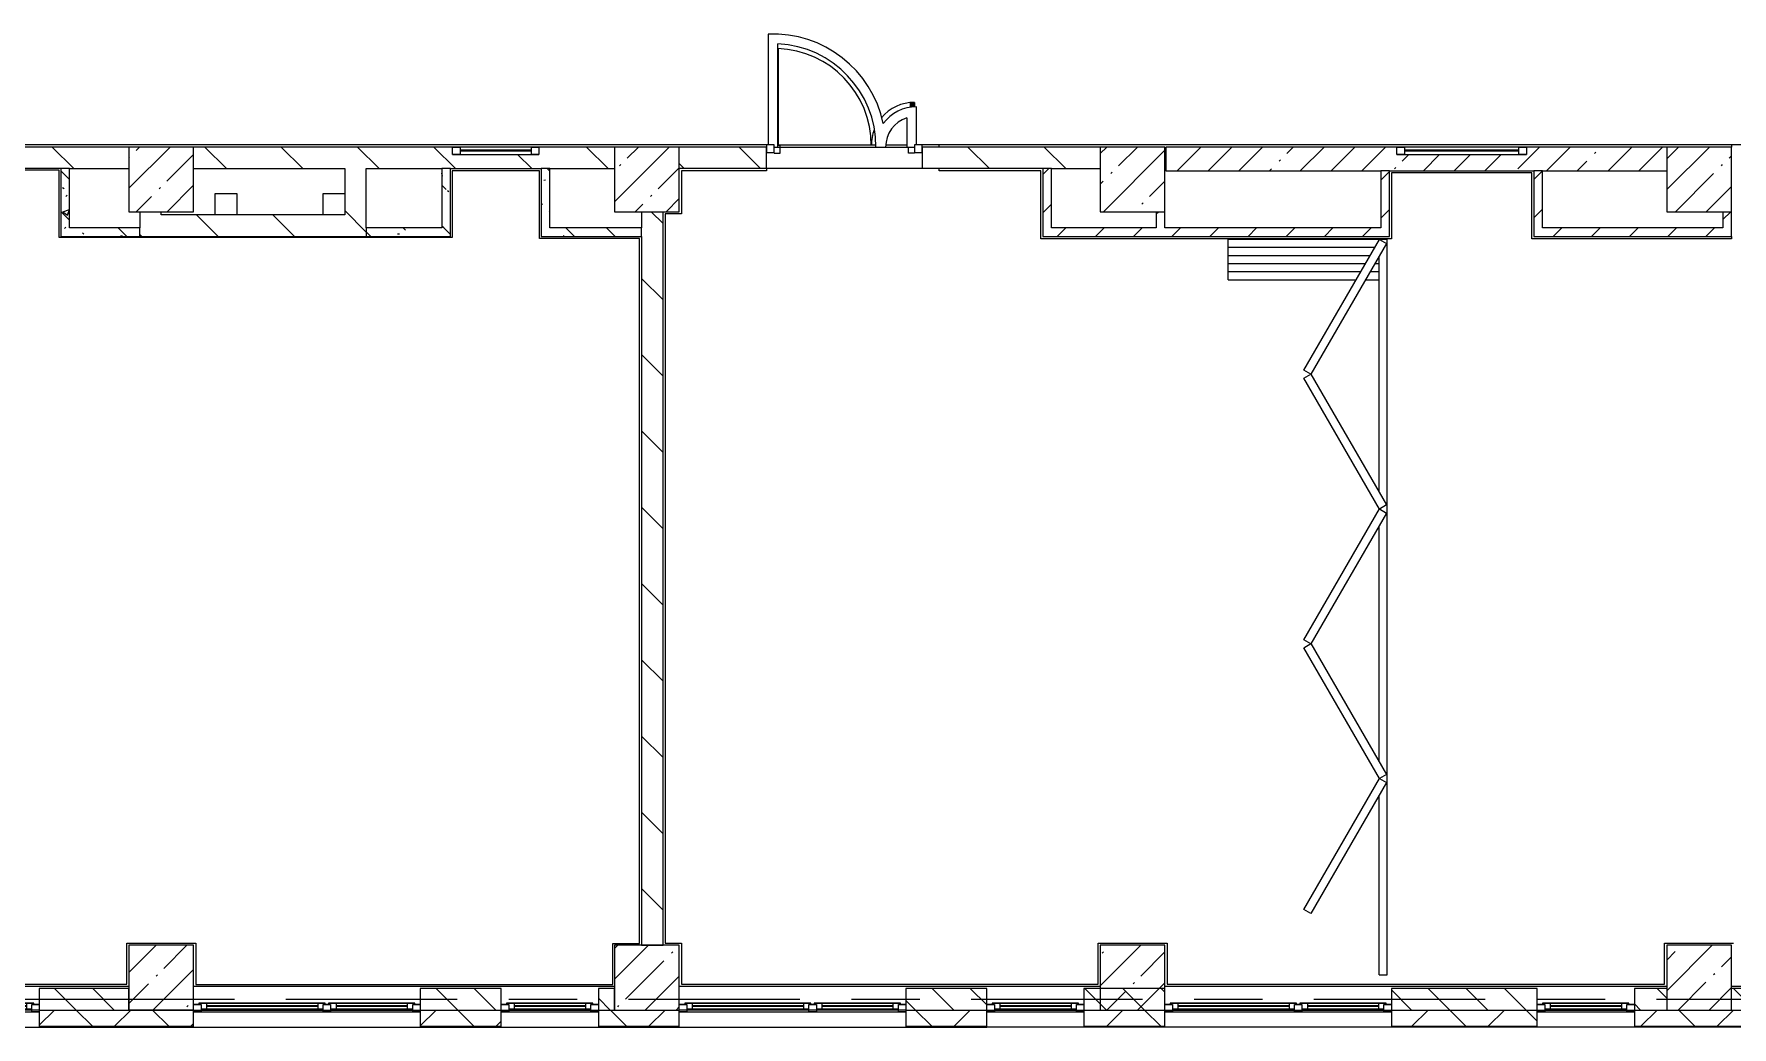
# Model space of a CAD drawing. Header units: millimetres. Extents: x 2623 to 210903, y -8553 to 29000.
# Drawn here: x 90674 to 106408, y -258 to 8948 of the extents above; entities that cross this region are included whole.
import ezdxf

# ---------------------------------------------------------------- set-up
doc = ezdxf.new("R2010")
doc.units = ezdxf.units.MM
doc.linetypes.add('Осевая', pattern=[3175, 635, -476.25, 1587.5, -476.25])
for name, color, linetype, lineweight, true_color in [('A-DETL-GENF-7', 7, 'Continuous', 5, 0xaaaaaa), ('A-DOOR-4', 7, 'Continuous', 5, 0xe2e2e2), ('A-DOOR-5', 7, 'Continuous', 5, 0xaaaaaa), ('A-DOOR-FRAM-5', 7, 'Continuous', 5, 0xaaaaaa), ('A-FLOR-3', 7, 'Continuous', 5, 0xaaaaaa), ('I-WALL-6', 7, 'Continuous', 5, 0x787878)]:
    doc.layers.add(name, color=color, linetype=linetype, lineweight=lineweight, true_color=true_color)
for name, color, linetype, lineweight in [('A-GLAZ-2', 7, 'Continuous', 5), ('A-GLAZ-CWMG-2', 7, 'Continuous', 5), ('A-WALL', 7, 'Continuous', 9), ('A-WALL-4', 7, 'Continuous', 5), ('I-WALL-4', 7, 'Continuous', 5), ('S-COLS-1', 7, 'Continuous', 5), ('Оси', 7, 'Continuous', 9), ('Оси-2', 7, 'Осевая', 9)]:
    doc.layers.add(name, color=color, linetype=linetype, lineweight=lineweight)
pattern_1 = [(135, (83893.37, 0), (-353.553, -353.553), [])]
pattern_2 = [(45, (83893.37, 0), (-176.7767, 176.7767), [])]
pattern_3 = [(135, (83893.37, 0), (-377.17, -377.17), [533.4, -88.9, 17.78, -88.9]), (135, (83893.37, 376.94), (-377.17, -377.17), []), (50, (83893.37, 0), (637.645, -55.787), [66.675, -733.425]), (355, (83893.4, 0), (-123.35, 668.7), [53.34, -586.74]), (100.451, (83946.5, -4.65), (514.3, 612.908), [56.665, -623.315]), (46.184, (83893.4, 177.8), (948.776, -147.15), [100.01, -1100.14]), (96.636, (83972.4, 165.5), (830.91, 865.997), [85, -934.97]), (351.184, (83893.4, 177.8), (830.92, 865.99), [80.01, -880.11]), (21, (83982.27, 133.35), (530.65, -357.928), [66.675, -733.425]), (326, (83982.3, 133.35), (216.308, 644.658), [53.34, -586.74]), (71.451, (84026.5, 103.5), (746.96, 286.724), [56.665, -623.315]), (37.5, (83893.37, 0), (10.8105, 295.9426), [16.764, -562.864, 16.764, -578.866, -588.962]), (37.5, (83893.37, 0), (10.8105, 295.9426), [-1175.258, 16.764, -572.198]), (7.5, (83893.37, 0), (233.869, 350.632), [16.764, -322.834, 16.764, -549.529, -224.472]), (7.5, (83893.37, 0), (233.869, 350.632), [-905.891, 16.764, -207.708]), (327.5, (83695.13, 0), (474.568, -20.0513), [16.764, -205.486, 16.764, -676.656, -920.115]), (327.5, (83695.13, 0), (474.568, -20.0513), [-915.67, 16.764, -903.351]), (317.5, (83606.23, 0), (518.452, 88.993), [16.764, -272.161, 16.764, -443.738, -653.415]), (317.5, (83606.23, 0), (518.452, 88.993), [-749.427, 16.764, -636.65])]
pattern_4 = [(45, (83893.37, 0), (-285.123, 285.123), []), (45, (84178.5, 0), (-285.123, 285.123), [504.031, -100.806, 16.764, -84.042])]

# ---------------------------------------------------------------- blocks, each defined once
blk = doc.blocks.new('120_Окно_СКБ_2Ст - 120_Окно_СКБ_2Ст 3100х2500 _мал_ створка слева-2_-22446420-3_1_3_птичка')
at = {"layer": 'A-GLAZ-2'}
for p, q in [((-1550, -127), (-1550, -57)), ((-1550, -57), (-1480, -57)), ((1550, -57), (-1550, -57)), ((-1480, -127), (-1550, -127)), ((-1550, -127), (-1500, -127)), ((-1480, -127), (-1500, -127)), ((-1500, -127), (-1500, -137)), ((-1500, -137), (-700, -137)), ((-700, -137), (-1500, -137)), ((-1480, -57), (-1480, -127)), ((-720, -87), (-1480, -87)), ((-1480, -87), (-1480, -127)), ((-1430, -137), (-1430, -87)), ((-1430, -107), (-770, -107)), ((-770, -117), (-1430, -117)), ((-770, -137), (-770, -87)), ((-720, -127), (-720, -57)), ((-720, -57), (-650, -57)), ((-720, -127), (-720, -87)), ((-650, -127), (-720, -127)), ((-700, -127), (-720, -127)), ((-700, -127), (-670, -127)), ((-700, -137), (-700, -127)), ((-650, -127), (-670, -127)), ((-670, -127), (-670, -137)), ((-670, -137), (1500, -137)), ((1500, -137), (-670, -137)), ((-650, -57), (-650, -127)), ((1480, -87), (-650, -87)), ((-650, -87), (-650, -127)), ((-600, -137), (-600, -87)), ((-600, -107), (1430, -107)), ((1430, -117), (-600, -117)), ((1430, -137), (1430, -87)), ((1480, -127), (1480, -57)), ((1480, -57), (1550, -57)), ((1480, -127), (1480, -87)), ((1550, -127), (1480, -127)), ((1500, -127), (1480, -127)), ((1500, -127), (1550, -127)), ((1500, -137), (1500, -127)), ((1550, -57), (1550, -127))]:
    blk.add_line(p, q, dxfattribs=at)
blk = doc.blocks.new('120_Окно_СКБ_2Ст - 120_Окно_СКБ_2Ст 2100х2500 _мал створка СЛЕВА_-22446485-3_1_3_птичка')
at = {"layer": 'A-GLAZ-2'}
for p, q in [((-1050, -127), (-1050, -57)), ((-1050, -57), (-980, -57)), ((1050, -57), (-1050, -57)), ((-980, -127), (-1050, -127)), ((-1050, -127), (-1000, -127)), ((-980, -127), (-1000, -127)), ((-1000, -127), (-1000, -137)), ((-1000, -137), (-200, -137)), ((-200, -137), (-1000, -137)), ((-980, -57), (-980, -127)), ((-220, -87), (-980, -87)), ((-980, -87), (-980, -127)), ((-930, -137), (-930, -87)), ((-930, -107), (-270, -107)), ((-270, -117), (-930, -117)), ((-270, -137), (-270, -87)), ((-220, -127), (-220, -57)), ((-220, -57), (-150, -57)), ((-220, -127), (-220, -87)), ((-150, -127), (-220, -127)), ((-200, -127), (-220, -127)), ((-200, -127), (-170, -127)), ((-200, -137), (-200, -127)), ((-150, -127), (-170, -127)), ((-170, -127), (-170, -137)), ((-170, -137), (1000, -137)), ((1000, -137), (-170, -137)), ((-150, -57), (-150, -127)), ((980, -87), (-150, -87)), ((-150, -87), (-150, -127)), ((-100, -137), (-100, -87)), ((-100, -107), (930, -107)), ((930, -117), (-100, -117)), ((930, -137), (930, -87)), ((980, -127), (980, -57)), ((980, -57), (1050, -57)), ((980, -127), (980, -87)), ((1050, -127), (980, -127)), ((1000, -127), (980, -127)), ((1000, -127), (1050, -127)), ((1000, -137), (1000, -127)), ((1050, -57), (1050, -127))]:
    blk.add_line(p, q, dxfattribs=at)
blk = doc.blocks.new('120_Окно_СКБ_1Ст - 120_Окно_СКБ_1Ст 900х2500_h_-22445987-3_1_3_птичка')
at = {"layer": 'A-GLAZ-2'}
for p, q in [((-450, -127), (-450, -57)), ((-450, -57), (-380, -57)), ((450, -57), (-450, -57)), ((-380, -127), (-450, -127)), ((-450, -127), (-400, -127)), ((-380, -127), (-400, -127)), ((-400, -127), (-400, -137)), ((-400, -137), (400, -137)), ((400, -137), (-400, -137)), ((-380, -57), (-380, -127)), ((380, -87), (-380, -87)), ((-380, -87), (-380, -127)), ((-330, -137), (-330, -87)), ((-330, -107), (330, -107)), ((330, -117), (-330, -117)), ((330, -137), (330, -87)), ((380, -127), (380, -57)), ((380, -57), (450, -57)), ((380, -127), (380, -87)), ((450, -127), (380, -127)), ((400, -127), (380, -127)), ((400, -127), (450, -127)), ((400, -137), (400, -127)), ((450, -57), (450, -127))]:
    blk.add_line(p, q, dxfattribs=at)
blk = doc.blocks.new('120_Окно_СКБ_2Ст - 120_Окно_СКБ_2Ст 2100х2500 _мал створка СЛЕВА_-V61-3_1_3_птичка')
at = {"layer": 'A-GLAZ-2'}
for p, q in [((-1050, -127), (-1050, -57)), ((-1050, -57), (-980, -57)), ((1050, -57), (-1050, -57)), ((-980, -127), (-1050, -127)), ((-1050, -127), (-1000, -127)), ((-980, -127), (-1000, -127)), ((-1000, -127), (-1000, -137)), ((-1000, -137), (-200, -137)), ((-200, -137), (-1000, -137)), ((-980, -57), (-980, -127)), ((-220, -87), (-980, -87)), ((-980, -87), (-980, -127)), ((-930, -137), (-930, -87)), ((-930, -107), (-270, -107)), ((-270, -117), (-930, -117)), ((-270, -137), (-270, -87)), ((-220, -127), (-220, -57)), ((-220, -57), (-150, -57)), ((-220, -127), (-220, -87)), ((-150, -127), (-220, -127)), ((-200, -127), (-220, -127)), ((-200, -127), (-170, -127)), ((-200, -137), (-200, -127)), ((-150, -127), (-170, -127)), ((-170, -127), (-170, -137)), ((-170, -137), (1000, -137)), ((1000, -137), (-170, -137)), ((-150, -57), (-150, -127)), ((980, -87), (-150, -87)), ((-150, -87), (-150, -127)), ((-100, -137), (-100, -87)), ((-100, -107), (930, -107)), ((930, -117), (-100, -117)), ((930, -137), (930, -87)), ((980, -127), (980, -57)), ((980, -57), (1050, -57)), ((980, -127), (980, -87)), ((1050, -127), (980, -127)), ((1000, -127), (980, -127)), ((1000, -127), (1050, -127)), ((1000, -137), (1000, -127)), ((1050, -57), (1050, -127))]:
    blk.add_line(p, q, dxfattribs=at)
blk = doc.blocks.new('120_Окно_СКБ_1Ст - 120_Окно_СКБ_1Ст 900х2500_h_-20664874-3_1_3_птичка')
at = {"layer": 'A-GLAZ-2'}
for p, q in [((-450, -127), (-450, -57)), ((-450, -57), (-380, -57)), ((450, -57), (-450, -57)), ((-380, -127), (-450, -127)), ((-450, -127), (-400, -127)), ((-380, -127), (-400, -127)), ((-400, -127), (-400, -137)), ((-400, -137), (400, -137)), ((400, -137), (-400, -137)), ((-380, -57), (-380, -127)), ((380, -87), (-380, -87)), ((-380, -87), (-380, -127)), ((-330, -137), (-330, -87)), ((-330, -107), (330, -107)), ((330, -117), (-330, -117)), ((330, -137), (330, -87)), ((380, -127), (380, -57)), ((380, -57), (450, -57)), ((380, -127), (380, -87)), ((450, -127), (380, -127)), ((400, -127), (380, -127)), ((400, -127), (450, -127)), ((400, -137), (400, -127)), ((450, -57), (450, -127))]:
    blk.add_line(p, q, dxfattribs=at)
blk = doc.blocks.new('DOR__перегородка__Прямоугольная - ТП-3_ Вн_ДПГ_6820х3300h-19315679-3_1_3_птичка')
at = {"layer": 'A-DOOR-5'}
for p, q in [((6445, 1474), (6820, 1474)), ((6445, 1474), (6445, 288)), ((6520, 1474), (6520, 244)), ((6595, 1474), (6595, 201)), ((6670, 1474), (6670, 158)), ((6745, 1474), (6745, 114)), ((6820, 1474), (6820, 0)), ((6445, 201), (6445, 75)), ((6520, 158), (6520, 75)), ((0, 75), (0, 0)), ((0, 75), (1664, 75)), ((0, 0), (6820, 0)), ((1814, 75), (1827, 75)), ((1977, 75), (4164, 75)), ((4314, 75), (4325, 75)), ((4475, 75), (6663, 75)), ((6595, 114), (6595, 75)), ((6813, 75), (6820, 75))]:
    blk.add_line(p, q, dxfattribs=at)
at = {"layer": 'A-DOOR-FRAM-5'}
for p, q in [((570, 707), (608, 772)), ((1783, 7), (570, 707)), ((608, 772), (1820, 72)), ((1821, 72), (3033, 772)), ((3071, 707), (1858, 7)), ((3033, 772), (3071, 707)), ((3070, 707), (3107, 772)), ((4282, 7), (3070, 707)), ((3107, 772), (4320, 72)), ((4319, 72), (5532, 772)), ((5569, 707), (4357, 7)), ((5532, 772), (5569, 707)), ((5569, 707), (5607, 772)), ((6781, 7), (5569, 707)), ((5607, 772), (6819, 72)), ((1820, 72), (1783, 7)), ((1858, 7), (1821, 72)), ((4320, 72), (4282, 7)), ((4357, 7), (4319, 72)), ((6819, 72), (6781, 7))]:
    blk.add_line(p, q, dxfattribs=at)
blk = doc.blocks.new('BSC_Колонна _Прямоугольная - 600х600-V157-3_1_3_птичка')
at = {"layer": 'S-COLS-1'}
h = blk.add_hatch(dxfattribs=at)
h.set_pattern_fill('FP_120', color=256, style=0, pattern_type=2)
h.set_pattern_definition([(45, (-22210, -7600), (-285.123, 285.123), []), (45, (-21924.88, -7600), (-285.123, 285.123), [504.031, -100.806, 16.764, -84.042])])
h.paths.add_polyline_path([(-300, -300), (300, -300), (300, 300), (-300, 300), (-300, 150)])
for p, q in [((300, 300), (-300, 300)), ((-300, 300), (-300, -300)), ((300, -300), (300, 300)), ((-300, -300), (300, -300))]:
    blk.add_line(p, q, dxfattribs=at)
blk = doc.blocks.new('BSC_Колонна _Прямоугольная - 600х600-V158-3_1_3_птичка')
at = {"layer": 'S-COLS-1'}
h = blk.add_hatch(dxfattribs=at)
h.set_pattern_fill('FP_121', color=256, style=0, pattern_type=2)
h.set_pattern_definition([(45, (-22210, -200), (-285.123, 285.123), []), (45, (-21924.88, -200), (-285.123, 285.123), [504.031, -100.806, 16.764, -84.042])])
h.paths.add_polyline_path([(-300, -300), (300, -300), (300, 300), (-300, 300)])
for p, q in [((300, 300), (-300, 300)), ((-300, 300), (-300, -300)), ((300, -300), (300, 300)), ((-300, -300), (300, -300))]:
    blk.add_line(p, q, dxfattribs=at)
blk = doc.blocks.new('BSC_Колонна _Прямоугольная - 600х600-V160-3_1_3_птичка')
at = {"layer": 'S-COLS-1'}
h = blk.add_hatch(dxfattribs=at)
h.set_pattern_fill('FP_122', color=256, style=0, pattern_type=2)
h.set_pattern_definition([(45, (-7960, -7600), (-285.123, 285.123), []), (45, (-7674.88, -7600), (-285.123, 285.123), [504.031, -100.806, 16.764, -84.042])])
h.paths.add_polyline_path([(-300, -300), (300, -300), (300, 300), (-300, 300)])
for p, q in [((300, 300), (-300, 300)), ((-300, 300), (-300, -300)), ((300, -300), (300, 300)), ((-300, -300), (300, -300))]:
    blk.add_line(p, q, dxfattribs=at)
blk = doc.blocks.new('BSC_Колонна _Прямоугольная - 600х600-20441433-3_1_3_птичка')
at = {"layer": 'S-COLS-1'}
h = blk.add_hatch(dxfattribs=at)
h.set_pattern_fill('FP_130', color=256, style=0, pattern_type=2)
h.set_pattern_definition([(45, (-12460, -7600), (-285.123, 285.123), []), (45, (-12174.88, -7600), (-285.123, 285.123), [504.031, -100.806, 16.764, -84.042])])
h.paths.add_polyline_path([(-300, -300), (300, -300), (300, 300), (-300, 300), (-300, 150)])
for p, q in [((300, 300), (-300, 300)), ((-300, 300), (-300, -300)), ((300, -300), (300, 300)), ((-300, -300), (300, -300))]:
    blk.add_line(p, q, dxfattribs=at)
blk = doc.blocks.new('BSC_Колонна _Прямоугольная - 600х600-V166-3_1_3_птичка')
at = {"layer": 'S-COLS-1'}
h = blk.add_hatch(dxfattribs=at)
h.set_pattern_fill('FP_131', color=256, style=0, pattern_type=2)
h.set_pattern_definition([(45, (-16960, -7600), (-285.123, 285.123), []), (45, (-16674.88, -7600), (-285.123, 285.123), [504.031, -100.806, 16.764, -84.042])])
h.paths.add_polyline_path([(-300, -300), (300, -300), (300, 300), (-300, 300)])
for p, q in [((300, 300), (-300, 300)), ((-300, 300), (-300, -300)), ((300, -300), (300, 300)), ((-300, -300), (300, -300))]:
    blk.add_line(p, q, dxfattribs=at)
blk = doc.blocks.new('120_Окно_СКБ_1Ст - 120_Окно_СКБ_1Ст 400х1200 EI30-24228621-3_1_3_птичка')
at = {"layer": 'A-GLAZ-2'}
for p, q in [((-600, 40), (-600, 110)), ((-600, 110), (-530, 110)), ((600, 110), (-600, 110)), ((-530, 40), (-600, 40)), ((-600, 40), (600, 40)), ((-530, 110), (-530, 40)), ((530, 80), (-530, 80)), ((530, 70), (-530, 70)), ((530, 40), (530, 110)), ((530, 110), (600, 110)), ((600, 40), (530, 40)), ((600, 110), (600, 40))]:
    blk.add_line(p, q, dxfattribs=at)
blk = doc.blocks.new('Прямоугольный импост - 50 x 70 мм-31927764-3_1_3_птичка')
at = {"layer": 'A-GLAZ-CWMG-2'}
for p, q in [((-70, 35), (0, 35)), ((-70, -35), (-70, 35)), ((0, 35), (0, -35)), ((0, -35), (-70, -35))]:
    blk.add_line(p, q, dxfattribs=at)
blk = doc.blocks.new('Дверь_Витражная_остекление_ - ДВН_ДАО_Главный вход_1200 в свету Д-22 _п_-31928779-3_1_3_птичка')
at = {"layer": 'A-DOOR-4'}
for points in [[(-615, 30), (-610, 30), (-615, 930)], [(610, 384), (650, 388), (650, 430), (610, 430), (610, 388)]]:
    blk.add_hatch(color=256, dxfattribs=at).paths.add_polyline_path(points)
at = {"layer": 'A-DETL-GENF-7'}
for p, q in [((-610, 30), (-610, 930)), ((650, 430), (610, 430)), ((610, 430), (610, 384)), ((650, 387), (650, 430)), ((-595, 30), (-615, 30)), ((-595, -40), (-595, 30)), ((595, -40), (595, 16)), ((-650, -40), (-595, -40)), ((650, -40), (595, -40))]:
    blk.add_line(p, q, dxfattribs=at)
at = {"layer": 'A-DOOR-5'}
blk.add_line((650, 430), (650, 387), dxfattribs=at)
for centre, radius, start, end in [((-650, 30), 900, 360, 87.7416), ((650, 30), 400, 90, 140.1159), ((650, 30), 400, 158.7261, 180)]:
    blk.add_arc(centre, radius, start, end, dxfattribs=at)
blk = doc.blocks.new('Прямоугольный импост - 50 x 70 мм-31701779-3_1_3_птичка')
at = {"layer": 'A-GLAZ-CWMG-2'}
for p, q in [((0, 35), (-70, 35)), ((-70, 35), (-70, -35)), ((0, -35), (0, 35)), ((-70, -35), (0, -35))]:
    blk.add_line(p, q, dxfattribs=at)
blk = doc.blocks.new('120_Окно_СКБ_1Ст - 120_Окно_СКБ_1Ст 400х800 EI30-24230873-3_1_3_птичка')
at = {"layer": 'A-GLAZ-2'}
for p, q in [((-400, 30), (-400, 100)), ((-400, 100), (-330, 100)), ((400, 100), (-400, 100)), ((-330, 30), (-400, 30)), ((-400, 30), (400, 30)), ((-330, 100), (-330, 30)), ((330, 70), (-330, 70)), ((330, 60), (-330, 60)), ((330, 30), (330, 100)), ((330, 100), (400, 100)), ((400, 30), (330, 30)), ((400, 100), (400, 30))]:
    blk.add_line(p, q, dxfattribs=at)

msp = doc.modelspace()

# ---------------------------------------------------------------- hatches: boundary and pattern name
at = {"layer": 'A-WALL-4'}
h = msp.add_hatch(dxfattribs=at)
h.set_pattern_fill('FP_71', color=256, style=0, pattern_type=2)
h.set_pattern_definition([(135, (83893.37, 0), (-176.7767, -176.7767), [])])
h.paths.add_polyline_path([(149152.1, -100), (149303.4, -100), (149303.4, 100), (149053.4, 100), (149053.4, -100)])
h.paths.add_polyline_path([(138897.9, -100), (139403.4, -100), (139403.4, 100), (138653.4, 100), (138653.4, -100)])
h.paths.add_polyline_path([(140803.4, -100), (141703.4, -100), (141703.4, 100), (140803.4, 100), (140803.4, -52.2)])
h.paths.add_polyline_path([(148153.4, -100), (148153.4, 100), (147603.4, 100), (147603.4, -100)])
h.paths.add_polyline_path([(145303.4, -100), (145503.4, -100), (145503.4, 100), (145303.4, 100), (145303.4, 42.9)])
h.paths.add_polyline_path([(127711.4, -100), (128203.4, -100), (128203.4, 100), (127303.4, 100), (127303.4, -100)])
h.paths.add_polyline_path([(132053.4, -100), (132053.4, 100), (131803.4, 100), (131803.4, -100)])
h.paths.add_polyline_path([(134903.4, -100), (134903.4, 100), (134153.4, 100), (134153.4, -100)])
h.paths.add_polyline_path([(126553.4, -100), (126803.4, -100), (126803.4, 100), (126553.4, 100)])
h.paths.add_polyline_path([(136303.4, -100), (136553.4, -100), (136553.4, 100), (136303.4, 100), (136303.4, 33.3)])
h.paths.add_polyline_path([(125653.4, -100), (125653.4, 100), (125033.4, 100), (125033.4, -100)])
h.paths.add_polyline_path([(117763.4, -100), (117763.4, 100), (117503.4, 100), (117503.4, -100)])
h.paths.add_polyline_path([(122433.4, -100), (122433.4, 100), (122383.4, 100), (122383.4, -100)])
h.paths.add_polyline_path([(113703.1, -100), (113876.2, -100), (113876.2, 100), (113703.1, 100), (113703.1, 55.2)])
h.paths.add_polyline_path([(121883.4, -100), (121883.4, 100), (121316.4, 100), (121316.4, -100)])
h.paths.add_polyline_path([(115592.8, -100), (116003.4, -100), (116003.4, 100), (114776.2, 100), (114776.2, -100)])
h.paths.add_polyline_path([(119863.4, -100), (120416.4, -100), (120416.4, 100), (119863.4, 100)])
h.paths.add_polyline_path([(106403.4, -100), (106603.4, -100), (106603.4, 100), (106403.4, 100), (106403.4, 63.6)])
h.paths.add_polyline_path([(108703.4, -100), (109453.4, -100), (109453.4, 100), (108703.4, 100)])
h.paths.add_polyline_path([(99503.4, -100), (99503.4, 100), (98753.4, 100), (98753.4, -100)])
h.paths.add_polyline_path([(105503.4, -100), (105803.4, -100), (105803.4, 100), (105503.4, 100)])
h.paths.add_polyline_path([(100403.4, -100), (101153.4, -100), (101153.4, 100), (100403.4, 100)])
h.paths.add_polyline_path([(103474.1, -100), (104603.4, -100), (104603.4, 100), (103253.4, 100), (103253.4, -100)])
h.paths.add_polyline_path([(110303.1, -100), (110303.1, 100), (110053.4, 100), (110053.4, -100)])
h.paths.add_polyline_path([(90723.4, -100), (91553.4, -100), (91553.4, 100), (90723.4, 100)])
h.paths.add_polyline_path([(95003.4, -100), (95003.4, 100), (94253.1, 100), (94253.1, -100)])
h.paths.add_polyline_path([(96016.5, -100), (96053.4, -100), (96053.4, 100), (95903.4, 100), (95903.4, -100)])
h = msp.add_hatch(dxfattribs=at)
h.set_pattern_fill('FP_73', color=256, style=0, pattern_type=2)
h.set_pattern_definition([(45, (83893.37, 0), (-353.5534, 353.5534), []), (135, (83893.37, 0), (-353.5534, -353.5534), [])])
h.paths.add_polyline_path([(138897.9, -250), (139403.4, -250), (139403.4, -100), (138653.4, -100), (138653.4, -250)])
h.paths.add_polyline_path([(140520.5, -250), (140520.5, -100), (140303.4, -100), (140303.4, -250)])
h.paths.add_polyline_path([(128203.4, -250), (128203.4, -100), (126553.4, -100), (126553.4, -250), (127711.4, -250)])
h.paths.add_polyline_path([(132053.4, -250), (132053.4, -100), (131303.4, -100), (131303.4, -250), (131803.4, -250)])
h.paths.add_polyline_path([(125033.4, -250), (125653.4, -250), (125653.4, -100), (125033.4, -100)])
h.paths.add_polyline_path([(136553.4, -250), (136553.4, -100), (135803.4, -100), (135803.4, -250), (136101.2, -250)])
h.paths.add_polyline_path([(134153.4, -250), (134903.4, -250), (134903.4, -100), (134153.4, -100)])
h.paths.add_polyline_path([(115592.8, -250), (116003.4, -250), (116003.4, -100), (114776.2, -100), (114776.2, -250)])
h.paths.add_polyline_path([(122933.4, -250), (122933.4, -100), (121316.4, -100), (121316.4, -250), (122118.2, -250)])
h.paths.add_polyline_path([(116903.4, -250), (117763.4, -250), (117763.4, -100), (116903.4, -100)])
h.paths.add_polyline_path([(119863.4, -250), (120416.4, -250), (120416.4, -100), (119863.4, -100)])
h.paths.add_polyline_path([(113876.2, -250), (113876.2, -100), (113103.1, -100), (113103.1, -250), (113728.4, -250)])
h.paths.add_polyline_path([(109999.5, -250), (110303.1, -250), (110303.1, -100), (108703.4, -100), (108703.4, -250), (109067.3, -250)])
h.paths.add_polyline_path([(106403.4, -250), (106603.4, -250), (106603.4, -100), (105503.4, -100), (105503.4, -250), (106270.7, -250)])
h.paths.add_polyline_path([(104603.4, -250), (104603.4, -100), (103253.4, -100), (103253.4, -250), (103474.1, -250)])
h.paths.add_polyline_path([(98753.4, -250), (99503.4, -250), (99503.4, -100), (98753.4, -100)])
h.paths.add_polyline_path([(101153.4, -250), (101153.4, -100), (100403.4, -100), (100403.4, -250), (100677.5, -250)])
h.paths.add_polyline_path([(95903.4, -250), (96653.4, -250), (96653.4, -100), (95903.4, -100)])
h.paths.add_polyline_path([(90723.4, -250), (92153.1, -250), (92153.1, -100), (90723.4, -100)])
h.paths.add_polyline_path([(87623.4, -250), (87623.4, -100), (83633.4, -100), (83633.4, -250), (86694.4, -250)])
h.paths.add_polyline_path([(95003.4, -250), (95003.4, -100), (94253.1, -100), (94253.1, -250)])
at = {"layer": 'I-WALL-4'}
h = msp.add_hatch(dxfattribs=at)
h.set_pattern_fill('FP_72', color=256, style=0, pattern_type=2)
h.set_pattern_definition(pattern_1)
h.paths.add_polyline_path([(100553.4, 7700), (100553.4, 7900), (98902.7, 7900), (98902.7, 7700), (100103.4, 7700)])
h.paths.add_polyline_path([(91553.4, 7700), (91553.4, 7900), (90423.4, 7900), (90423.4, 7700), (91004.4, 7700)])
h.paths.add_polyline_path([(92153.4, 7700), (96053.4, 7700), (96053.4, 7900), (95353.4, 7900), (95353.4, 7830), (94553.4, 7830), (94553.4, 7900), (92153.4, 7900), (92153.4, 7789.5)])
h.paths.add_polyline_path([(97462.7, 7700), (97462.7, 7900), (96653.4, 7900), (96653.4, 7700)])
h.paths.add_polyline_path([(87626.6, 7700), (87923.4, 7700), (87923.4, 7900), (87623.4, 7900), (87623.4, 7700)])
h = msp.add_hatch(dxfattribs=at)
h.set_pattern_fill('FP_69', color=256, style=0, pattern_type=2)
h.set_pattern_definition(pattern_4)
h.paths.add_polyline_path([(104572.4, 7680), (105803.4, 7680), (105803.4, 7900), (104502.9, 7900), (104502.9, 7830), (103302.9, 7830), (103302.9, 7900), (101163.4, 7900), (101163.4, 7680), (103474.1, 7680)])
h = msp.add_hatch(dxfattribs=at)
h.set_pattern_fill('FP_72', color=256, style=0, pattern_type=2)
h.set_pattern_definition(pattern_1)
h.paths.add_polyline_path([(93753.4, 7070), (93753.4, 7700), (93553.4, 7700), (93553.4, 7070)])
h = msp.add_hatch(dxfattribs=at)
h.set_pattern_fill('FP_74', color=256, style=0, pattern_type=2)
h.set_pattern_definition(pattern_2)
h.paths.add_polyline_path([(100103.4, 7150), (100103.4, 7700), (100023.4, 7700), (100023.4, 7150)])
h = msp.add_hatch(dxfattribs=at)
h.set_pattern_fill('FP_74', color=256, style=0, pattern_type=2)
h.set_pattern_definition(pattern_2)
h.paths.add_polyline_path([(103233.4, 7070), (103233.4, 7680), (103153.4, 7680), (103153.4, 7070)])
h = msp.add_hatch(dxfattribs=at)
h.set_pattern_fill('FP_74', color=256, style=0, pattern_type=2)
h.set_pattern_definition(pattern_2)
h.paths.add_polyline_path([(104652.4, 7150), (104652.4, 7680), (104572.4, 7680), (104572.4, 7150)])
h = msp.add_hatch(dxfattribs=at)
h.set_pattern_fill('FP_72', color=256, style=0, pattern_type=2)
h.set_pattern_definition(pattern_1)
h.paths.add_polyline_path([(91853.4, 7070), (91853.4, 7300), (91653.4, 7300), (91653.4, 7070)])
h = msp.add_hatch(dxfattribs=at)
h.set_pattern_fill('FP_72', color=256, style=0, pattern_type=2)
h.set_pattern_definition(pattern_1)
h.paths.add_polyline_path([(93553.4, 7070), (93553.4, 7270), (91853.4, 7270), (91853.4, 7070), (92287.7, 7070)])
h = msp.add_hatch(dxfattribs=at)
h.set_pattern_fill('FP_72', color=256, style=0, pattern_type=2)
h.set_pattern_definition(pattern_1)
h.paths.add_polyline_path([(96303.4, 500), (96503.4, 500), (96503.4, 7300), (96303.4, 7300), (96303.4, 808.9)])
h = msp.add_hatch(dxfattribs=at)
h.set_pattern_fill('FP_74', color=256, style=0, pattern_type=2)
h.set_pattern_definition(pattern_2)
h.paths.add_polyline_path([(101153.4, 7150), (101153.4, 7300), (101073.4, 7300), (101073.4, 7150)])
h = msp.add_hatch(dxfattribs=at)
h.set_pattern_fill('FP_74', color=256, style=0, pattern_type=2)
h.set_pattern_definition(pattern_2)
h.paths.add_polyline_path([(106403.4, 7070), (106403.4, 7300), (106323.4, 7300), (106323.4, 7070)])
h = msp.add_hatch(dxfattribs=at)
h.set_pattern_fill('FP_74', color=256, style=0, pattern_type=2)
h.set_pattern_definition(pattern_2)
h.paths.add_polyline_path([(103153.4, 7070), (103153.4, 7150), (100023.4, 7150), (100023.4, 7070), (101609.7, 7070)])
h = msp.add_hatch(dxfattribs=at)
h.set_pattern_fill('FP_74', color=256, style=0, pattern_type=2)
h.set_pattern_definition(pattern_2)
h.paths.add_polyline_path([(106323.4, 7070), (106323.4, 7150), (104572.4, 7150), (104572.4, 7070), (105338.5, 7070)])
at = {"layer": 'I-WALL-6'}
h = msp.add_hatch(dxfattribs=at)
h.set_pattern_fill('FP_77', color=256, style=0, pattern_type=2)
h.set_pattern_definition(pattern_3)
h.paths.add_polyline_path([(91004.4, 7070), (91004.4, 7700), (90924.4, 7700), (90924.4, 7070)])
h = msp.add_hatch(dxfattribs=at)
h.set_pattern_fill('FP_77', color=256, style=0, pattern_type=2)
h.set_pattern_definition(pattern_3)
h.paths.add_polyline_path([(94533.4, 7150), (94533.4, 7700), (94453.4, 7700), (94453.4, 7150)])
h = msp.add_hatch(dxfattribs=at)
h.set_pattern_fill('FP_77', color=256, style=0, pattern_type=2)
h.set_pattern_definition(pattern_3)
h.paths.add_polyline_path([(95453.4, 7070), (95453.4, 7700), (95373.4, 7700), (95373.4, 7070)])
h = msp.add_hatch(dxfattribs=at)
h.set_pattern_fill('FP_77', color=256, style=0, pattern_type=2)
h.set_pattern_definition(pattern_3)
h.paths.add_polyline_path([(91653.4, 7070), (91653.4, 7150), (91004.4, 7150), (91004.4, 7070)])
h = msp.add_hatch(dxfattribs=at)
h.set_pattern_fill('FP_77', color=256, style=0, pattern_type=2)
h.set_pattern_definition(pattern_3)
h.paths.add_polyline_path([(93753.4, 7070), (94533.4, 7070), (94533.4, 7150), (93753.4, 7150)])
h = msp.add_hatch(dxfattribs=at)
h.set_pattern_fill('FP_77', color=256, style=0, pattern_type=2)
h.set_pattern_definition(pattern_3)
h.paths.add_polyline_path([(96303.4, 7070), (96303.4, 7150), (95453.4, 7150), (95453.4, 7070), (96016.5, 7070)])
at = {"layer": 'S-COLS-1'}
h = msp.add_hatch(dxfattribs=at)
h.set_pattern_fill('FP_69', color=256, style=0, pattern_type=2)
h.set_pattern_definition(pattern_4)
h.paths.add_polyline_path([(92153.4, -100), (92153.4, 500), (91553.4, 500), (91553.4, -100)])
h = msp.add_hatch(dxfattribs=at)
h.set_pattern_fill('FP_69', color=256, style=0, pattern_type=2)
h.set_pattern_definition(pattern_4)
h.paths.add_polyline_path([(96053.4, -100), (96653.4, -100), (96653.4, 500), (96053.4, 500), (96053.4, 100)])
h = msp.add_hatch(dxfattribs=at)
h.set_pattern_fill('FP_69', color=256, style=0, pattern_type=2)
h.set_pattern_definition(pattern_4)
h.paths.add_polyline_path([(100553.4, -100), (101153.4, -100), (101153.4, 500), (100553.4, 500)])

# ---------------------------------------------------------------- linework, layer by layer
at = {"layer": 'A-FLOR-3'}
for p, q in [((97477.6, 8947.1), (97477.6, 7919)), ((97567.6, 7900), (97567.6, 8856.8)), ((98851.6, 7919), (98851.6, 8271.9)), ((98761.6, 8169.4), (98761.6, 7900)), ((97477.6, 7920), (90423.4, 7920)), ((97532.7, 7900), (97567.6, 7900)), ((97567.6, 7920), (98474.6, 7920)), ((98475.7, 7900), (98565.7, 7900)), ((98567.6, 7920), (98761.6, 7920)), ((98761.6, 7900), (98832.7, 7900)), ((99062.7, 7920), (98851.6, 7920)), ((106498.3, 7920), (99062.7, 7920)), ((99062.7, 7900), (99062.7, 7920)), ((106403.4, 7920), (106403.4, 7900)), ((90908.4, 7685.5), (90423.4, 7685.5)), ((90908.4, 7060.5), (90908.4, 7685.5)), ((95358.4, 7680.5), (94548.4, 7680.5)), ((94548.4, 7680.5), (94548.4, 7060.5)), ((95358.4, 7050.5), (95358.4, 7680.5)), ((97462.7, 7680), (96673.4, 7680)), ((96673.4, 7680), (96673.4, 7280)), ((97462.7, 7700), (97462.7, 7680)), ((99062.7, 7680), (99062.7, 7700)), ((100003.4, 7680), (99062.7, 7680)), ((100003.4, 7050), (100003.4, 7680)), ((104552.4, 7660), (103253.4, 7660)), ((103253.4, 7660), (103253.4, 7050)), ((104552.4, 7050), (104552.4, 7660)), ((92353.4, 7470), (92553.4, 7470)), ((92353.4, 7270), (92353.4, 7470)), ((92553.4, 7470), (92553.4, 7270)), ((93353.4, 7470), (93553.4, 7470)), ((93353.4, 7270), (93353.4, 7470)), ((96673.4, 7280), (96523.4, 7280)), ((96523.4, 7280), (96523.4, 520)), ((94548.4, 7060.5), (90908.4, 7060.5)), ((96283.4, 7050.5), (95358.4, 7050.5)), ((96283.4, 515.5), (96283.4, 7050.5)), ((103253.4, 7050), (100003.4, 7050)), ((106403.4, 7050), (104552.4, 7050)), ((106403.4, 7070), (106403.4, 7050)), ((91533.4, 140.5), (91533.4, 520.5)), ((91533.4, 520.5), (92173.4, 520.5)), ((92173.4, 520.5), (92173.4, 135.5)), ((96038.4, 135.5), (96038.4, 515.5)), ((96038.4, 515.5), (96283.4, 515.5)), ((96523.4, 520), (96673.4, 520)), ((96673.4, 520), (96673.4, 140)), ((100533.4, 140), (100533.4, 520)), ((100533.4, 520), (101173.4, 520)), ((101173.4, 520), (101173.4, 140)), ((105783.4, 140), (105783.4, 520)), ((105783.4, 520), (106423.4, 520)), ((87643.4, 140.5), (91533.4, 140.5)), ((92173.4, 135.5), (96038.4, 135.5)), ((96673.4, 140), (100533.4, 140)), ((101173.4, 140), (105783.4, 140))]:
    msp.add_line(p, q, dxfattribs=at)
for centre, radius, start, end in [((97520.7, 7903), 1045, 11.78406, 92.36409), ((97520.7, 7903), 955, 359.82001, 87.18541), ((98844.7, 7903), 369, 88.91556, 144.66492), ((98844.7, 7903), 279, 107.31049, 180.6161)]:
    msp.add_arc(centre, radius, start, end, dxfattribs=at)
at = {"layer": 'A-WALL'}
for p, q in [((91004.4, 7700), (90924.4, 7700)), ((94533.4, 7700), (94453.4, 7700)), ((95453.4, 7700), (95373.4, 7700)), ((100103.4, 7700), (100023.4, 7700)), ((103233.4, 7680), (103153.4, 7680)), ((104652.4, 7680), (104572.4, 7680)), ((91653.4, 7070), (91653.4, 7150)), ((93753.4, 7150), (93753.4, 7070)), ((96303.4, 7070), (96303.4, 7150)), ((90723.4, -100), (91553.4, -100)), ((94253.1, -100), (95003.4, -100)), ((95903.4, -100), (96053.4, -100)), ((98753.4, -100), (99503.4, -100)), ((100403.4, -100), (101153.4, -100)), ((103253.4, -100), (104603.4, -100)), ((105503.4, -100), (105803.4, -100)), ((106403.4, -100), (106603.4, -100)), ((90723.4, -250), (92153.1, -250)), ((90723.4, -253), (92153.1, -253)), ((94253.1, -250), (95003.4, -250)), ((94253.1, -253), (95003.4, -253)), ((95903.4, -250), (96653.4, -250)), ((95903.4, -253), (96653.4, -253)), ((98753.4, -250), (99503.4, -250)), ((98753.4, -253), (99503.4, -253)), ((100403.4, -250), (101153.4, -250)), ((100403.4, -253), (101153.4, -253)), ((103253.4, -250), (104603.4, -250)), ((103253.4, -253), (104603.4, -253)), ((105503.4, -250), (106603.4, -250)), ((105503.4, -253), (106603.4, -253))]:
    msp.add_line(p, q, dxfattribs=at)
at = {"layer": 'A-WALL-4'}
for p, q in [((91553.4, 100), (90723.4, 100)), ((90723.4, 100), (90723.4, -258)), ((91553.4, -100), (91553.4, 100)), ((95003.4, 100), (94253.1, 100)), ((94253.1, 100), (94253.1, -258)), ((95003.4, -258), (95003.4, 100)), ((96053.4, 100), (95903.4, 100)), ((95903.4, 100), (95903.4, -258)), ((96053.4, -100), (96053.4, 100)), ((99503.4, 100), (98753.4, 100)), ((98753.4, 100), (98753.4, -258)), ((99503.4, -258), (99503.4, 100)), ((101153.4, 100), (100403.4, 100)), ((100403.4, 100), (100403.4, -258)), ((101153.4, -258), (101153.4, 100)), ((104603.4, 100), (103253.4, 100)), ((103253.4, 100), (103253.4, -258)), ((104603.4, -258), (104603.4, 100)), ((105803.4, 100), (105503.4, 100)), ((105503.4, 100), (105503.4, -258)), ((106603.4, 100), (106403.4, 100)), ((90723.4, -100), (83783.4, -100)), ((92153.1, -100), (91553.4, -100)), ((92153.1, -258), (92153.1, -100)), ((92153.4, -100), (94253.1, -100)), ((95003.4, -100), (95903.4, -100)), ((96053.4, -100), (96653.4, -100)), ((96653.4, -258), (96653.4, -100)), ((99503.4, -100), (100403.4, -100)), ((101153.4, -100), (103253.4, -100)), ((104603.4, -100), (105503.4, -100)), ((83625.4, -258), (99503.4, -258)), ((105503.4, -258), (99503.4, -258)), ((120416.4, -258), (105503.4, -258))]:
    msp.add_line(p, q, dxfattribs=at)
at = {"layer": 'I-WALL-4'}
for p, q in [((91553.4, 7900), (90423.4, 7900)), ((94553.4, 7900), (92153.4, 7900)), ((96053.4, 7900), (95353.4, 7900)), ((97462.7, 7900), (96653.4, 7900)), ((97462.7, 7700), (97462.7, 7900)), ((97567.6, 7900), (98475.7, 7900)), ((98565.7, 7900), (98761.6, 7900)), ((100553.4, 7900), (98902.7, 7900)), ((98902.7, 7900), (98902.7, 7700)), ((103302.9, 7900), (101163.4, 7900)), ((101163.4, 7900), (101163.4, 7680)), ((105803.4, 7900), (104502.9, 7900)), ((90924.4, 7700), (87623.4, 7700)), ((90924.4, 7700), (90924.4, 7070)), ((91004.4, 7700), (91553.4, 7700)), ((91004.4, 7150), (91004.4, 7700)), ((92153.4, 7700), (93553.4, 7700)), ((93553.4, 7700), (93553.4, 7270)), ((93753.4, 7700), (94453.4, 7700)), ((93753.4, 7150), (93753.4, 7700)), ((94453.4, 7700), (94453.4, 7150)), ((94533.4, 7700), (95373.4, 7700)), ((94533.4, 7070), (94533.4, 7700)), ((95373.4, 7700), (95373.4, 7070)), ((95453.4, 7700), (96053.4, 7700)), ((95453.4, 7150), (95453.4, 7700)), ((100023.4, 7700), (96653.4, 7700)), ((100023.4, 7700), (100023.4, 7070)), ((100103.4, 7700), (100553.4, 7700)), ((100103.4, 7150), (100103.4, 7700)), ((101163.4, 7680), (103153.4, 7680)), ((103153.4, 7680), (103153.4, 7150)), ((103233.4, 7070), (103233.4, 7680)), ((103233.4, 7680), (104572.4, 7680)), ((104572.4, 7680), (104572.4, 7070)), ((104652.4, 7150), (104652.4, 7680)), ((104652.4, 7680), (105803.4, 7680)), ((91653.4, 7300), (91653.4, 7150)), ((91853.4, 7270), (91853.4, 7300)), ((93553.4, 7270), (91853.4, 7270)), ((96303.4, 7300), (96303.4, 7150)), ((96503.4, 500), (96503.4, 7300)), ((101073.4, 7300), (101073.4, 7150)), ((101153.4, 7150), (101153.4, 7300)), ((106323.4, 7300), (106323.4, 7150)), ((106403.4, 7070), (106403.4, 7300)), ((91653.4, 7150), (91004.4, 7150)), ((94453.4, 7150), (93753.4, 7150)), ((96303.4, 7150), (95453.4, 7150)), ((101073.4, 7150), (100103.4, 7150)), ((103153.4, 7150), (101153.4, 7150)), ((106323.4, 7150), (104652.4, 7150)), ((90924.4, 7070), (94533.4, 7070)), ((95373.4, 7070), (96303.4, 7070)), ((96303.4, 7070), (96303.4, 500)), ((100023.4, 7070), (103233.4, 7070)), ((104572.4, 7070), (106403.4, 7070)), ((96303.4, 500), (96503.4, 500)), ((87623.4, 120), (91553.4, 120)), ((92153.4, 120), (96053.4, 120)), ((96653.4, 120), (100553.4, 120)), ((101153.4, 120), (105803.4, 120)), ((106403.4, 120), (108724.7, 120)), ((98753.4, -100), (96653.4, -100))]:
    msp.add_line(p, q, dxfattribs=at)
at = {"layer": 'S-COLS-1'}
for p, q in [((92153.4, 500), (91553.4, 500)), ((91553.4, 500), (91553.4, 100)), ((92153.4, -100), (92153.4, 500)), ((96303.4, 500), (96053.4, 500)), ((96053.4, 500), (96053.4, 100)), ((96503.4, 500), (96303.4, 500)), ((96653.4, 500), (96503.4, 500)), ((96653.4, -100), (96653.4, 500)), ((101153.4, 500), (100553.4, 500)), ((100553.4, 500), (100553.4, -100)), ((101153.4, -100), (101153.4, 500)), ((91553.4, 100), (91553.4, -100)), ((96053.4, 100), (96053.4, -100)), ((91553.4, -100), (92153.4, -100)), ((96053.4, -100), (96653.4, -100)), ((100553.4, -100), (101153.4, -100))]:
    msp.add_line(p, q, dxfattribs=at)
at = {"layer": 'Оси'}
msp.add_line((79397.9, 0), (91897.9, 0), dxfattribs=at)
at = {"layer": 'Оси-2'}
msp.add_line((91897.9, 0), (110153.4, 0), dxfattribs=at)

# ---------------------------------------------------------------- block references
at = {"layer": 'A-DOOR-5'}
msp.add_blockref('Дверь_Витражная_остекление_ - ДВН_ДАО_Главный вход_1200 в свету Д-22 _п_-31928779-3_1_3_птичка', (98182.7, 7884), dxfattribs=at)
at = {"layer": 'A-DOOR-5', "rotation": 89.99999999999955}
msp.add_blockref('DOR__перегородка__Прямоугольная - ТП-3_ Вн_ДПГ_6820х3300h-19315679-3_1_3_птичка', (103213.4, 225), dxfattribs=at)
at = {"layer": 'A-GLAZ-2'}
for name, p in [('120_Окно_СКБ_1Ст - 120_Окно_СКБ_1Ст 400х800 EI30-24230873-3_1_3_птичка', (94953.4, 7800)), ('120_Окно_СКБ_1Ст - 120_Окно_СКБ_1Ст 400х1200 EI30-24228621-3_1_3_птичка', (103902.9, 7790))]:
    msp.add_blockref(name, p, dxfattribs=at)
at = {"layer": 'A-GLAZ-2', "rotation": 180}
for name, p in [('120_Окно_СКБ_2Ст - 120_Окно_СКБ_2Ст 3100х2500 _мал_ створка слева-2_-22446420-3_1_3_птичка', (89173.4, -175)), ('120_Окно_СКБ_2Ст - 120_Окно_СКБ_2Ст 2100х2500 _мал створка СЛЕВА_-22446485-3_1_3_птичка', (93203.1, -175)), ('120_Окно_СКБ_1Ст - 120_Окно_СКБ_1Ст 900х2500_h_-22445987-3_1_3_птичка', (95453.4, -175)), ('120_Окно_СКБ_2Ст - 120_Окно_СКБ_2Ст 2100х2500 _мал створка СЛЕВА_-V61-3_1_3_птичка', (97703.4, -175)), ('120_Окно_СКБ_1Ст - 120_Окно_СКБ_1Ст 900х2500_h_-22445987-3_1_3_птичка', (99953.4, -175)), ('120_Окно_СКБ_2Ст - 120_Окно_СКБ_2Ст 2100х2500 _мал створка СЛЕВА_-V61-3_1_3_птичка', (102203.4, -175)), ('120_Окно_СКБ_1Ст - 120_Окно_СКБ_1Ст 900х2500_h_-20664874-3_1_3_птичка', (105053.4, -175))]:
    msp.add_blockref(name, p, dxfattribs=at)
at = {"layer": 'A-GLAZ-CWMG-2', "rotation": 180}
msp.add_blockref('Прямоугольный импост - 50 x 70 мм-31701779-3_1_3_птичка', (97462.7, 7884), dxfattribs=at)
at = {"layer": 'A-GLAZ-CWMG-2', "extrusion": (0, 0, -1), "rotation": 180}
msp.add_blockref('Прямоугольный импост - 50 x 70 мм-31927764-3_1_3_птичка', (-98902.7, 7884), dxfattribs=at)
at = {"layer": 'S-COLS-1'}
for name, p in [('BSC_Колонна _Прямоугольная - 600х600-V160-3_1_3_птичка', (91853.4, 7600)), ('BSC_Колонна _Прямоугольная - 600х600-20441433-3_1_3_птичка', (96353.4, 7600)), ('BSC_Колонна _Прямоугольная - 600х600-V166-3_1_3_птичка', (100853.4, 7600)), ('BSC_Колонна _Прямоугольная - 600х600-V157-3_1_3_птичка', (106103.4, 7600)), ('BSC_Колонна _Прямоугольная - 600х600-V158-3_1_3_птичка', (106103.4, 200))]:
    msp.add_blockref(name, p, dxfattribs=at)

doc.saveas('drawing.dxf')
